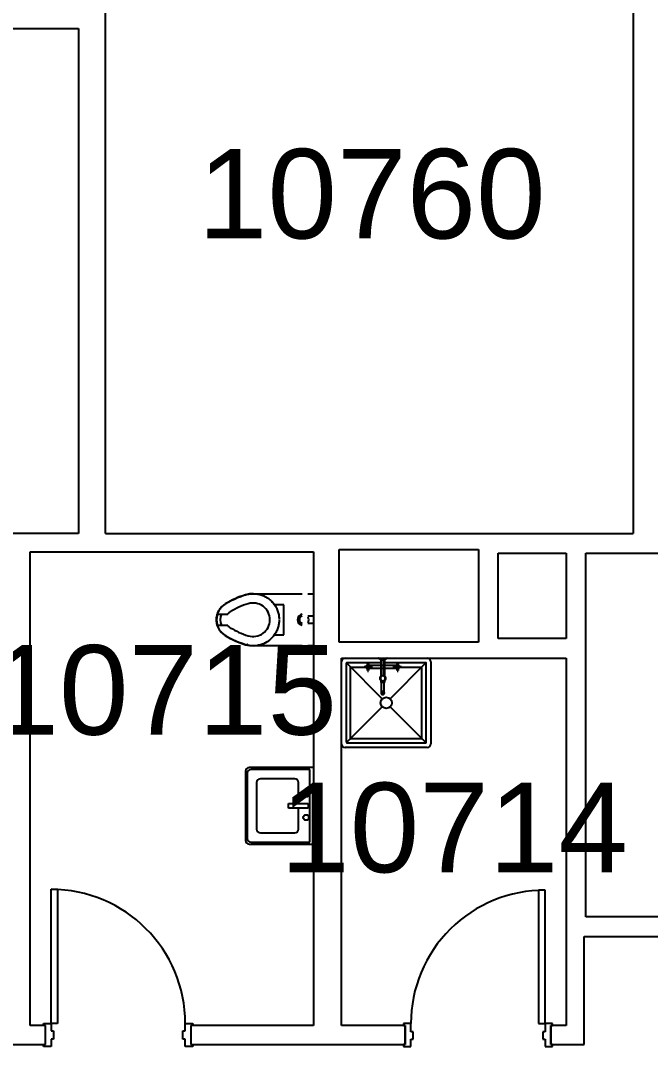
# Model space of a CAD drawing. Header units: inches. Extents: x -59 to 5673, y -29 to 4299.
# Drawn here: x 1257 to 1426, y 3466.6 to 3741.6 of the extents above; entities that cross this region are included whole.
import ezdxf

# ---------------------------------------------------------------- set-up
doc = ezdxf.new("R2010")
doc.units = ezdxf.units.IN
doc.header["$LTSCALE"] = 96
doc.header["$MEASUREMENT"] = 0
for name, color, linetype in [('A-ANNO-ROOM', 4, 'Continuous'), ('A-DOOR', 2, 'Continuous'), ('A-FLOR-PFIX', 2, 'Continuous'), ('A-WALL-FULL', 6, 'Continuous')]:
    doc.layers.add(name, color=color, linetype=linetype)
doc.styles.add('ARIAL', font='arial.ttf')

msp = doc.modelspace()

# ---------------------------------------------------------------- linework, layer by layer
at = {"layer": 'A-DOOR'}
for p, q in [((1265.2, 3508.7), (1266.95, 3508.7)), ((1265.2, 3472.7), (1265.2, 3508.7)), ((1266.95, 3508.7), (1266.95, 3472.7)), ((1395.95, 3508.45), (1395.95, 3472.7)), ((1397.7, 3508.45), (1395.95, 3508.45)), ((1397.7, 3472.7), (1397.7, 3508.45)), ((1263.2, 3472.7), (1265.2, 3472.7)), ((1263.2, 3472.2), (1263.2, 3472.7)), ((1263.7, 3472.2), (1263.2, 3472.2)), ((1263.7, 3467.08), (1263.7, 3472.2)), ((1266.95, 3472.7), (1265.2, 3472.7)), ((1265.2, 3472.7), (1265.2, 3470.76)), ((1265.2, 3470.76), (1265.82, 3470.76)), ((1265.82, 3470.76), (1265.82, 3468.51)), ((1300.58, 3470.76), (1301.2, 3470.76)), ((1300.58, 3468.51), (1300.58, 3470.76)), ((1301.2, 3472.7), (1303.2, 3472.7)), ((1301.2, 3470.76), (1301.2, 3472.7)), ((1302.7, 3472.2), (1302.7, 3467.08)), ((1303.2, 3472.2), (1302.7, 3472.2)), ((1303.2, 3472.7), (1303.2, 3472.2)), ((1359.7, 3472.7), (1359.7, 3472.2)), ((1361.7, 3472.7), (1359.7, 3472.7)), ((1359.7, 3472.2), (1360.2, 3472.2)), ((1360.2, 3472.2), (1360.2, 3467.08)), ((1361.7, 3470.51), (1361.7, 3472.7)), ((1362.33, 3470.51), (1361.7, 3470.51)), ((1362.33, 3468.51), (1362.33, 3470.51)), ((1395.95, 3472.7), (1397.7, 3472.7)), ((1397.7, 3470.51), (1397.08, 3470.51)), ((1397.08, 3470.51), (1397.08, 3468.51)), ((1399.7, 3472.7), (1397.7, 3472.7)), ((1397.7, 3472.7), (1397.7, 3470.51)), ((1399.2, 3467.08), (1399.2, 3472.2)), ((1399.2, 3472.2), (1399.7, 3472.2)), ((1399.7, 3472.2), (1399.7, 3472.7)), ((1265.2, 3468.51), (1265.2, 3466.58)), ((1265.82, 3468.51), (1265.2, 3468.51)), ((1301.2, 3468.51), (1300.58, 3468.51)), ((1301.2, 3466.58), (1301.2, 3468.51)), ((1361.7, 3466.58), (1361.7, 3468.51)), ((1361.7, 3468.51), (1362.33, 3468.51)), ((1397.08, 3468.51), (1397.7, 3468.51)), ((1397.7, 3468.51), (1397.7, 3466.58)), ((1263.2, 3467.08), (1263.7, 3467.08)), ((1263.2, 3466.58), (1263.2, 3467.08)), ((1265.2, 3466.58), (1263.2, 3466.58)), ((1303.2, 3466.58), (1301.2, 3466.58)), ((1302.7, 3467.08), (1303.2, 3467.08)), ((1303.2, 3467.08), (1303.2, 3466.58)), ((1360.2, 3467.08), (1359.7, 3467.08)), ((1359.7, 3467.08), (1359.7, 3466.58)), ((1359.7, 3466.58), (1361.7, 3466.58)), ((1397.7, 3466.58), (1399.7, 3466.58)), ((1399.7, 3467.08), (1399.2, 3467.08)), ((1399.7, 3466.58), (1399.7, 3467.08))]:
    msp.add_line(p, q, dxfattribs=at)
for centre, radius, start, end in [((1265.2, 3472.7), 36, 0, 90), ((1265.2, 3472.7), 36, 0, 90), ((1397.49, 3472.67), 35.79, 89.6595, 179.9412), ((1397.49, 3472.67), 35.79, 89.6595, 179.9412)]:
    msp.add_arc(centre, radius, start, end, dxfattribs=at)
at = {"layer": 'A-FLOR-PFIX'}
for p, q in [((1312.73, 3585.67), (1313.54, 3586.11)), ((1313.54, 3586.11), (1314.37, 3586.51)), ((1314.37, 3586.51), (1315.21, 3586.88)), ((1315.21, 3586.88), (1316.07, 3587.22)), ((1316.07, 3587.22), (1316.94, 3587.52)), ((1316.94, 3587.52), (1317.32, 3587.64)), ((1317.32, 3587.64), (1317.59, 3587.72)), ((1317.59, 3587.72), (1317.87, 3587.79)), ((1317.87, 3587.79), (1318.14, 3587.84)), ((1318.14, 3587.84), (1318.42, 3587.89)), ((1318.42, 3587.89), (1318.7, 3587.92)), ((1318.7, 3587.92), (1318.97, 3587.94)), ((1318.97, 3587.94), (1319.25, 3587.95)), ((1319.25, 3587.95), (1319.53, 3587.95)), ((1319.38, 3587.95), (1332.58, 3587.95)), ((1319.53, 3587.95), (1319.81, 3587.94)), ((1319.81, 3587.94), (1320.09, 3587.91)), ((1320.09, 3587.91), (1320.37, 3587.88)), ((1320.37, 3587.88), (1320.65, 3587.83)), ((1320.65, 3587.83), (1320.92, 3587.78)), ((1320.92, 3587.78), (1321.19, 3587.71)), ((1321.19, 3587.71), (1321.46, 3587.63)), ((1321.46, 3587.63), (1321.73, 3587.54)), ((1321.73, 3587.54), (1321.99, 3587.44)), ((1321.99, 3587.44), (1322.25, 3587.34)), ((1322.25, 3587.34), (1322.5, 3587.22)), ((1322.5, 3587.22), (1322.75, 3587.09)), ((1322.75, 3587.09), (1322.99, 3586.95)), ((1322.99, 3586.95), (1323.23, 3586.8)), ((1323.23, 3586.8), (1323.46, 3586.64)), ((1323.46, 3586.64), (1323.68, 3586.47)), ((1323.68, 3586.47), (1323.9, 3586.29)), ((1323.9, 3586.29), (1324.11, 3586.11)), ((1324.11, 3586.11), (1324.31, 3585.91)), ((1334.08, 3587.95), (1335.58, 3587.95)), ((1310.05, 3583.08), (1310.14, 3583.26)), ((1310.14, 3583.26), (1310.24, 3583.44)), ((1310.24, 3583.44), (1310.34, 3583.61)), ((1310.34, 3583.61), (1310.45, 3583.77)), ((1310.45, 3583.77), (1310.57, 3583.94)), ((1310.57, 3583.94), (1310.69, 3584.1)), ((1310.69, 3584.1), (1310.82, 3584.25)), ((1310.82, 3584.25), (1310.95, 3584.4)), ((1310.95, 3584.4), (1311.09, 3584.54)), ((1311.09, 3584.54), (1311.24, 3584.67)), ((1311.24, 3584.67), (1311.39, 3584.8)), ((1311.39, 3584.8), (1311.55, 3584.93)), ((1311.55, 3584.93), (1311.71, 3585.05)), ((1311.71, 3585.05), (1311.88, 3585.16)), ((1311.88, 3585.16), (1311.94, 3585.2)), ((1311.94, 3585.2), (1312.73, 3585.67)), ((1324.31, 3585.91), (1324.51, 3585.71)), ((1324.51, 3585.71), (1324.69, 3585.5)), ((1324.69, 3585.5), (1324.87, 3585.29)), ((1324.87, 3585.29), (1325.04, 3585.06)), ((1325.04, 3585.06), (1325.2, 3584.83)), ((1327.63, 3584.95), (1325.12, 3584.95)), ((1325.2, 3584.83), (1325.35, 3584.6)), ((1325.35, 3584.6), (1325.49, 3584.36)), ((1325.49, 3584.36), (1325.62, 3584.11)), ((1325.62, 3584.11), (1325.74, 3583.86)), ((1325.74, 3583.86), (1325.86, 3583.6)), ((1325.86, 3583.6), (1325.96, 3583.34)), ((1325.96, 3583.34), (1326.05, 3583.07)), ((1327.63, 3576.95), (1327.63, 3584.95)), ((1309.58, 3581.15), (1309.59, 3581.35)), ((1309.58, 3580.95), (1309.58, 3581.15)), ((1309.58, 3580.87), (1309.58, 3580.95)), ((1309.59, 3580.67), (1309.58, 3580.87)), ((1309.59, 3581.35), (1309.61, 3581.55)), ((1309.6, 3580.47), (1309.59, 3580.67)), ((1309.61, 3581.55), (1309.64, 3581.75)), ((1309.64, 3581.75), (1309.68, 3581.94)), ((1309.68, 3581.94), (1309.72, 3582.14)), ((1309.72, 3582.14), (1309.77, 3582.33)), ((1309.77, 3582.33), (1309.83, 3582.52)), ((1309.81, 3582.45), (1312.58, 3582.45)), ((1309.83, 3582.52), (1309.9, 3582.71)), ((1309.9, 3582.71), (1309.97, 3582.9)), ((1309.97, 3582.9), (1310.05, 3583.08)), ((1326.05, 3583.07), (1326.13, 3582.81)), ((1326.13, 3582.81), (1326.19, 3582.53)), ((1326.19, 3582.53), (1326.25, 3582.26)), ((1326.25, 3582.26), (1326.3, 3581.98)), ((1326.3, 3581.98), (1326.33, 3581.71)), ((1326.33, 3581.71), (1326.36, 3581.43)), ((1326.37, 3580.67), (1326.35, 3580.39)), ((1326.36, 3581.43), (1326.37, 3581.15)), ((1326.37, 3581.15), (1326.37, 3581.01)), ((1326.37, 3580.87), (1326.37, 3580.67)), ((1335.58, 3581.95), (1334.07, 3581.95)), ((1309.62, 3580.27), (1309.6, 3580.47)), ((1309.65, 3580.08), (1309.62, 3580.27)), ((1309.69, 3579.88), (1309.65, 3580.08)), ((1309.74, 3579.69), (1309.69, 3579.88)), ((1309.79, 3579.49), (1309.74, 3579.69)), ((1309.86, 3579.3), (1309.79, 3579.49)), ((1312.58, 3579.45), (1309.81, 3579.45)), ((1309.93, 3579.12), (1309.86, 3579.3)), ((1310, 3578.93), (1309.93, 3579.12)), ((1310.09, 3578.75), (1310, 3578.93)), ((1310.18, 3578.57), (1310.09, 3578.75)), ((1310.28, 3578.4), (1310.18, 3578.57)), ((1310.38, 3578.23), (1310.28, 3578.4)), ((1310.5, 3578.06), (1310.38, 3578.23)), ((1310.61, 3577.9), (1310.5, 3578.06)), ((1310.74, 3577.75), (1310.61, 3577.9)), ((1325.71, 3577.97), (1325.58, 3577.72)), ((1325.82, 3578.23), (1325.71, 3577.97)), ((1325.93, 3578.49), (1325.82, 3578.23)), ((1326.02, 3578.75), (1325.93, 3578.49)), ((1326.1, 3579.02), (1326.02, 3578.75)), ((1326.18, 3579.29), (1326.1, 3579.02)), ((1326.24, 3579.56), (1326.18, 3579.29)), ((1326.29, 3579.84), (1326.24, 3579.56)), ((1326.33, 3580.11), (1326.29, 3579.84)), ((1326.35, 3580.39), (1326.33, 3580.11)), ((1335.58, 3579.95), (1334.07, 3579.95)), ((1310.87, 3577.6), (1310.74, 3577.75)), ((1311.01, 3577.45), (1310.87, 3577.6)), ((1311.15, 3577.31), (1311.01, 3577.45)), ((1311.3, 3577.18), (1311.15, 3577.31)), ((1311.45, 3577.05), (1311.3, 3577.18)), ((1311.61, 3576.93), (1311.45, 3577.05)), ((1311.78, 3576.81), (1311.61, 3576.93)), ((1311.94, 3576.7), (1311.78, 3576.81)), ((1312.29, 3576.49), (1311.94, 3576.7)), ((1313.09, 3576.04), (1312.29, 3576.49)), ((1313.91, 3575.61), (1313.09, 3576.04)), ((1314.74, 3575.22), (1313.91, 3575.61)), ((1315.59, 3574.87), (1314.74, 3575.22)), ((1323.16, 3575.06), (1322.92, 3574.91)), ((1323.39, 3575.22), (1323.16, 3575.06)), ((1323.62, 3575.38), (1323.39, 3575.22)), ((1323.84, 3575.56), (1323.62, 3575.38)), ((1324.05, 3575.74), (1323.84, 3575.56)), ((1324.25, 3575.93), (1324.05, 3575.74)), ((1324.45, 3576.13), (1324.25, 3575.93)), ((1324.64, 3576.34), (1324.45, 3576.13)), ((1324.82, 3576.55), (1324.64, 3576.34)), ((1324.99, 3576.77), (1324.82, 3576.55)), ((1325.15, 3577), (1324.99, 3576.77)), ((1325.12, 3576.95), (1327.63, 3576.95)), ((1325.31, 3577.23), (1325.15, 3577)), ((1325.45, 3577.47), (1325.31, 3577.23)), ((1325.58, 3577.72), (1325.45, 3577.47)), ((1316.45, 3574.55), (1315.59, 3574.87)), ((1317.32, 3574.26), (1316.45, 3574.55)), ((1317.51, 3574.2), (1317.32, 3574.26)), ((1317.79, 3574.13), (1317.51, 3574.2)), ((1318.06, 3574.08), (1317.79, 3574.13)), ((1318.34, 3574.03), (1318.06, 3574.08)), ((1318.61, 3573.99), (1318.34, 3574.03)), ((1318.89, 3573.97), (1318.61, 3573.99)), ((1319.17, 3573.95), (1318.89, 3573.97)), ((1319.45, 3573.95), (1319.17, 3573.95)), ((1332.58, 3573.95), (1319.38, 3573.95)), ((1319.73, 3573.96), (1319.45, 3573.95)), ((1320.01, 3573.98), (1319.73, 3573.96)), ((1320.29, 3574.01), (1320.01, 3573.98)), ((1320.57, 3574.05), (1320.29, 3574.01)), ((1320.84, 3574.11), (1320.57, 3574.05)), ((1321.11, 3574.17), (1320.84, 3574.11)), ((1321.38, 3574.25), (1321.11, 3574.17)), ((1321.65, 3574.33), (1321.38, 3574.25)), ((1321.91, 3574.43), (1321.65, 3574.33)), ((1322.17, 3574.53), (1321.91, 3574.43)), ((1322.43, 3574.65), (1322.17, 3574.53)), ((1322.67, 3574.78), (1322.43, 3574.65)), ((1322.92, 3574.91), (1322.67, 3574.78)), ((1335.58, 3573.95), (1334.08, 3573.95)), ((1353.05, 3570.68), (1353.05, 3570.69)), ((1353.05, 3570.69), (1353.05, 3570.69)), ((1353.05, 3570.67), (1353.05, 3570.68)), ((1353.05, 3570.66), (1353.05, 3570.67)), ((1353.05, 3570.65), (1353.05, 3570.66)), ((1353.05, 3570.64), (1353.05, 3570.65)), ((1353.06, 3570.63), (1353.05, 3570.64)), ((1353.06, 3570.62), (1353.06, 3570.63)), ((1353.06, 3570.61), (1353.06, 3570.62)), ((1353.07, 3570.6), (1353.06, 3570.61)), ((1353.07, 3570.59), (1353.07, 3570.6)), ((1353.07, 3570.58), (1353.07, 3570.59)), ((1353.08, 3570.58), (1353.07, 3570.58)), ((1353.08, 3570.57), (1353.08, 3570.58)), ((1353.09, 3570.56), (1353.08, 3570.57)), ((1353.09, 3570.55), (1353.09, 3570.56)), ((1353.1, 3570.54), (1353.09, 3570.55)), ((1353.11, 3570.53), (1353.1, 3570.54)), ((1353.12, 3570.52), (1353.11, 3570.53)), ((1353.11, 3570.53), (1353.11, 3570.53)), ((1353.13, 3570.51), (1353.12, 3570.52)), ((1353.13, 3570.5), (1353.13, 3570.51)), ((1353.14, 3570.5), (1353.13, 3570.5)), ((1353.15, 3570.49), (1353.14, 3570.5)), ((1353.16, 3570.49), (1353.15, 3570.49)), ((1353.17, 3570.48), (1353.16, 3570.49)), ((1353.18, 3570.47), (1353.17, 3570.48)), ((1353.17, 3570.48), (1353.17, 3570.48)), ((1353.19, 3570.47), (1353.18, 3570.47)), ((1353.2, 3570.46), (1353.19, 3570.47)), ((1353.21, 3570.46), (1353.2, 3570.46)), ((1353.22, 3570.46), (1353.21, 3570.46)), ((1353.23, 3570.45), (1353.22, 3570.46)), ((1353.24, 3570.45), (1353.23, 3570.45)), ((1353.25, 3570.45), (1353.24, 3570.45)), ((1353.26, 3570.45), (1353.25, 3570.45)), ((1353.27, 3570.44), (1353.26, 3570.45)), ((1353.28, 3570.44), (1353.27, 3570.44)), ((1353.29, 3570.44), (1353.28, 3570.44)), ((1353.3, 3570.44), (1353.29, 3570.44)), ((1353.3, 3570.44), (1355.05, 3570.44)), ((1353.42, 3570.43), (1353.42, 3570.44)), ((1353.42, 3570.44), (1353.42, 3570.44)), ((1353.42, 3570.42), (1353.42, 3570.43)), ((1353.43, 3570.41), (1353.42, 3570.42)), ((1353.43, 3570.4), (1353.43, 3570.41)), ((1353.43, 3570.39), (1353.43, 3570.4)), ((1353.43, 3570.38), (1353.43, 3570.39)), ((1353.43, 3570.37), (1353.43, 3570.38)), ((1353.44, 3570.36), (1353.43, 3570.37)), ((1353.44, 3570.35), (1353.44, 3570.36)), ((1353.44, 3570.34), (1353.44, 3570.35)), ((1353.45, 3570.33), (1353.44, 3570.34)), ((1353.46, 3570.32), (1353.45, 3570.33)), ((1353.45, 3570.33), (1353.45, 3570.33)), ((1353.46, 3570.31), (1353.46, 3570.32)), ((1353.47, 3570.3), (1353.46, 3570.31)), ((1353.48, 3570.29), (1353.47, 3570.3)), ((1353.48, 3570.28), (1353.48, 3570.29)), ((1353.49, 3570.28), (1353.48, 3570.28)), ((1353.49, 3570.27), (1353.49, 3570.28)), ((1353.5, 3570.26), (1353.49, 3570.27)), ((1353.51, 3570.25), (1353.5, 3570.26)), ((1353.52, 3570.25), (1353.51, 3570.25)), ((1353.52, 3570.24), (1353.52, 3570.25)), ((1353.53, 3570.24), (1353.52, 3570.24)), ((1353.54, 3570.23), (1353.53, 3570.24)), ((1353.55, 3570.23), (1353.54, 3570.23)), ((1353.56, 3570.22), (1353.55, 3570.23)), ((1353.57, 3570.22), (1353.56, 3570.22)), ((1353.58, 3570.21), (1353.57, 3570.22)), ((1353.59, 3570.21), (1353.58, 3570.21)), ((1353.6, 3570.21), (1353.59, 3570.21)), ((1353.6, 3570.2), (1353.6, 3570.21)), ((1353.61, 3570.2), (1353.6, 3570.2)), ((1353.62, 3570.2), (1353.61, 3570.2)), ((1353.63, 3570.2), (1353.62, 3570.2)), ((1353.64, 3570.19), (1353.63, 3570.2)), ((1353.65, 3570.19), (1353.64, 3570.19)), ((1353.66, 3570.19), (1353.65, 3570.19)), ((1353.67, 3570.19), (1353.66, 3570.19)), ((1353.67, 3570.44), (1353.67, 3565.59)), ((1353.67, 3570.19), (1354.67, 3570.19)), ((1353.8, 3570.47), (1353.8, 3565.77)), ((1354.55, 3565.76), (1354.55, 3570.46)), ((1354.67, 3565.59), (1354.67, 3570.44)), ((1354.68, 3570.19), (1354.67, 3570.19)), ((1354.69, 3570.19), (1354.68, 3570.19)), ((1354.7, 3570.19), (1354.69, 3570.19)), ((1354.71, 3570.19), (1354.7, 3570.19)), ((1354.72, 3570.2), (1354.71, 3570.19)), ((1354.73, 3570.2), (1354.72, 3570.2)), ((1354.74, 3570.2), (1354.73, 3570.2)), ((1354.75, 3570.2), (1354.74, 3570.2)), ((1354.76, 3570.21), (1354.75, 3570.2)), ((1354.77, 3570.21), (1354.76, 3570.21)), ((1354.76, 3570.21), (1354.76, 3570.21)), ((1354.78, 3570.22), (1354.77, 3570.21)), ((1354.79, 3570.22), (1354.78, 3570.22)), ((1354.8, 3570.23), (1354.79, 3570.22)), ((1354.81, 3570.23), (1354.8, 3570.23)), ((1354.82, 3570.24), (1354.81, 3570.23)), ((1354.83, 3570.24), (1354.82, 3570.24)), ((1354.84, 3570.26), (1354.83, 3570.25)), ((1354.83, 3570.25), (1354.83, 3570.24)), ((1354.85, 3570.26), (1354.84, 3570.26)), ((1354.86, 3570.27), (1354.85, 3570.26)), ((1354.87, 3570.29), (1354.86, 3570.28)), ((1354.86, 3570.28), (1354.86, 3570.27)), ((1354.88, 3570.3), (1354.87, 3570.29)), ((1354.87, 3570.29), (1354.87, 3570.29)), ((1354.89, 3570.31), (1354.88, 3570.3)), ((1354.9, 3570.33), (1354.89, 3570.32)), ((1354.89, 3570.32), (1354.89, 3570.31)), ((1354.91, 3570.35), (1354.9, 3570.35)), ((1354.9, 3570.35), (1354.9, 3570.34)), ((1354.9, 3570.34), (1354.9, 3570.33)), ((1354.92, 3570.38), (1354.91, 3570.37)), ((1354.91, 3570.37), (1354.91, 3570.36)), ((1354.91, 3570.36), (1354.91, 3570.35)), ((1354.92, 3570.44), (1354.92, 3570.43)), ((1354.92, 3570.43), (1354.92, 3570.42)), ((1354.92, 3570.42), (1354.92, 3570.41)), ((1354.92, 3570.41), (1354.92, 3570.4)), ((1354.92, 3570.4), (1354.92, 3570.39)), ((1354.92, 3570.39), (1354.92, 3570.38)), ((1355.06, 3570.44), (1355.05, 3570.44)), ((1355.05, 3570.44), (1355.05, 3570.44)), ((1355.07, 3570.44), (1355.06, 3570.44)), ((1355.08, 3570.44), (1355.07, 3570.44)), ((1355.09, 3570.45), (1355.08, 3570.44)), ((1355.1, 3570.45), (1355.09, 3570.45)), ((1355.11, 3570.45), (1355.1, 3570.45)), ((1355.12, 3570.45), (1355.11, 3570.45)), ((1355.13, 3570.46), (1355.12, 3570.45)), ((1355.14, 3570.46), (1355.13, 3570.46)), ((1355.15, 3570.46), (1355.14, 3570.46)), ((1355.16, 3570.47), (1355.15, 3570.46)), ((1355.17, 3570.47), (1355.16, 3570.47)), ((1355.18, 3570.48), (1355.17, 3570.47)), ((1355.19, 3570.49), (1355.18, 3570.48)), ((1355.18, 3570.48), (1355.18, 3570.48)), ((1355.2, 3570.49), (1355.19, 3570.49)), ((1355.21, 3570.5), (1355.2, 3570.49)), ((1355.22, 3570.51), (1355.21, 3570.5)), ((1355.23, 3570.52), (1355.22, 3570.51)), ((1355.22, 3570.51), (1355.22, 3570.51)), ((1355.24, 3570.53), (1355.23, 3570.52)), ((1355.25, 3570.54), (1355.24, 3570.54)), ((1355.24, 3570.54), (1355.24, 3570.53)), ((1355.26, 3570.55), (1355.25, 3570.54)), ((1355.27, 3570.57), (1355.26, 3570.56)), ((1355.26, 3570.56), (1355.26, 3570.55)), ((1355.28, 3570.59), (1355.27, 3570.58)), ((1355.27, 3570.58), (1355.27, 3570.57)), ((1355.29, 3570.61), (1355.28, 3570.6)), ((1355.28, 3570.6), (1355.28, 3570.6)), ((1355.28, 3570.6), (1355.28, 3570.59)), ((1355.3, 3570.65), (1355.29, 3570.64)), ((1355.29, 3570.64), (1355.29, 3570.63)), ((1355.29, 3570.63), (1355.29, 3570.62)), ((1355.29, 3570.62), (1355.29, 3570.61)), ((1355.3, 3570.69), (1355.3, 3570.68)), ((1355.3, 3570.68), (1355.3, 3570.67)), ((1355.3, 3570.67), (1355.3, 3570.66)), ((1355.3, 3570.66), (1355.3, 3570.65)), ((1367.08, 3569.69), (1367.08, 3547.69)), ((1344.33, 3569.19), (1344.33, 3548.19)), ((1344.4, 3569.37), (1354.02, 3559.75)), ((1353.68, 3569.44), (1344.58, 3569.44)), ((1345.46, 3568.23), (1349.17, 3568.23)), ((1345.54, 3549.03), (1345.54, 3568.31)), ((1349.08, 3568.44), (1349.08, 3568.19)), ((1349.17, 3568.44), (1349.98, 3568.44)), ((1349.17, 3568.44), (1349.17, 3568.44)), ((1349.17, 3568.19), (1349.17, 3568.19)), ((1349.97, 3568.19), (1349.17, 3568.19)), ((1349.69, 3568.45), (1349.7, 3568.47)), ((1349.7, 3568.17), (1349.69, 3568.19)), ((1349.7, 3568.49), (1349.71, 3568.51)), ((1349.7, 3568.47), (1349.7, 3568.49)), ((1349.7, 3568.16), (1349.7, 3568.17)), ((1349.71, 3568.14), (1349.7, 3568.16)), ((1349.71, 3568.51), (1349.72, 3568.53)), ((1349.72, 3568.12), (1349.71, 3568.14)), ((1349.72, 3568.53), (1349.73, 3568.54)), ((1349.72, 3568.1), (1349.72, 3568.12)), ((1349.73, 3568.08), (1349.72, 3568.1)), ((1349.73, 3568.54), (1349.74, 3568.56)), ((1349.74, 3568.06), (1349.73, 3568.08)), ((1349.74, 3568.56), (1349.75, 3568.58)), ((1349.75, 3568.05), (1349.74, 3568.06)), ((1349.75, 3568.58), (1349.76, 3568.6)), ((1349.76, 3568.03), (1349.75, 3568.05)), ((1349.76, 3568.6), (1349.77, 3568.61)), ((1349.78, 3568.01), (1349.76, 3568.03)), ((1349.77, 3568.61), (1349.78, 3568.63)), ((1349.78, 3568.63), (1349.79, 3568.64)), ((1349.79, 3568), (1349.78, 3568.01)), ((1349.79, 3568.64), (1349.81, 3568.66)), ((1349.8, 3567.98), (1349.79, 3568)), ((1349.82, 3567.97), (1349.8, 3567.98)), ((1349.81, 3568.66), (1349.82, 3568.67)), ((1349.82, 3568.67), (1349.84, 3568.69)), ((1349.83, 3567.96), (1349.82, 3567.97)), ((1349.84, 3567.94), (1349.83, 3567.96)), ((1349.84, 3568.69), (1349.85, 3568.7)), ((1349.86, 3567.93), (1349.84, 3567.94)), ((1349.85, 3568.7), (1349.87, 3568.71)), ((1349.88, 3567.92), (1349.86, 3567.93)), ((1349.87, 3568.71), (1349.88, 3568.72)), ((1349.88, 3568.72), (1349.9, 3568.74)), ((1349.89, 3567.91), (1349.88, 3567.92)), ((1349.91, 3567.89), (1349.89, 3567.91)), ((1349.9, 3568.74), (1349.92, 3568.75)), ((1349.93, 3567.88), (1349.91, 3567.89)), ((1349.92, 3568.75), (1349.93, 3568.76)), ((1349.93, 3568.76), (1349.95, 3568.77)), ((1349.94, 3567.87), (1349.93, 3567.88)), ((1349.96, 3567.87), (1349.94, 3567.87)), ((1349.95, 3568.77), (1349.97, 3568.77)), ((1349.98, 3567.86), (1349.96, 3567.87)), ((1349.97, 3568.77), (1349.99, 3568.78)), ((1350, 3567.85), (1349.98, 3567.86)), ((1349.99, 3568.78), (1350.01, 3568.79)), ((1350.02, 3567.84), (1350, 3567.85)), ((1350.01, 3568.79), (1350.03, 3568.8)), ((1350.04, 3567.84), (1350.02, 3567.84)), ((1350.03, 3568.8), (1350.04, 3568.8)), ((1350.06, 3567.83), (1350.04, 3567.84)), ((1350.3, 3569.42), (1350.05, 3569.42)), ((1350.05, 3569.32), (1350.05, 3569.32)), ((1350.05, 3568.53), (1350.05, 3569.32)), ((1350.05, 3567.32), (1350.05, 3568.1)), ((1350.05, 3567.32), (1350.05, 3567.32)), ((1350.05, 3567.22), (1350.3, 3567.22)), ((1350.29, 3568.8), (1350.31, 3568.8)), ((1350.3, 3569.32), (1350.3, 3568.52)), ((1350.3, 3569.32), (1350.3, 3569.32)), ((1358.05, 3568.69), (1350.3, 3568.69)), ((1350.3, 3568.1), (1350.3, 3567.32)), ((1350.3, 3567.94), (1358.05, 3567.94)), ((1350.32, 3567.84), (1350.3, 3567.83)), ((1350.3, 3567.32), (1350.3, 3567.32)), ((1350.31, 3568.8), (1350.33, 3568.79)), ((1350.34, 3567.85), (1350.32, 3567.84)), ((1350.33, 3568.79), (1350.35, 3568.79)), ((1350.36, 3567.85), (1350.34, 3567.85)), ((1350.35, 3568.79), (1350.37, 3568.78)), ((1350.38, 3567.86), (1350.36, 3567.85)), ((1350.37, 3568.78), (1350.39, 3568.77)), ((1350.38, 3568.44), (1351.17, 3568.44)), ((1350.4, 3567.87), (1350.38, 3567.86)), ((1350.39, 3568.77), (1350.4, 3568.76)), ((1351.17, 3568.19), (1350.39, 3568.19)), ((1350.4, 3568.76), (1350.42, 3568.75)), ((1350.41, 3567.88), (1350.4, 3567.87)), ((1350.43, 3567.89), (1350.41, 3567.88)), ((1350.42, 3568.75), (1350.44, 3568.74)), ((1350.45, 3567.9), (1350.43, 3567.89)), ((1350.44, 3568.74), (1350.46, 3568.73)), ((1350.47, 3567.91), (1350.45, 3567.9)), ((1350.46, 3568.73), (1350.47, 3568.72)), ((1350.47, 3568.72), (1350.49, 3568.71)), ((1350.48, 3567.92), (1350.47, 3567.91)), ((1350.5, 3567.94), (1350.48, 3567.92)), ((1350.49, 3568.71), (1350.5, 3568.69)), ((1350.5, 3568.69), (1350.52, 3568.68)), ((1350.51, 3567.95), (1350.5, 3567.94)), ((1350.53, 3567.96), (1350.51, 3567.95)), ((1350.52, 3568.68), (1350.53, 3568.67)), ((1350.53, 3568.67), (1350.55, 3568.65)), ((1350.54, 3567.98), (1350.53, 3567.96)), ((1350.55, 3567.99), (1350.54, 3567.98)), ((1350.55, 3568.65), (1350.56, 3568.64)), ((1350.57, 3568.01), (1350.55, 3567.99)), ((1350.56, 3568.64), (1350.57, 3568.62)), ((1350.57, 3568.62), (1350.58, 3568.6)), ((1350.58, 3568.02), (1350.57, 3568.01)), ((1350.58, 3568.6), (1350.59, 3568.59)), ((1350.59, 3568.04), (1350.58, 3568.02)), ((1350.59, 3568.59), (1350.61, 3568.57)), ((1350.6, 3568.06), (1350.59, 3568.04)), ((1350.61, 3568.07), (1350.6, 3568.06)), ((1350.61, 3568.57), (1350.62, 3568.55)), ((1350.62, 3568.09), (1350.61, 3568.07)), ((1350.62, 3568.55), (1350.62, 3568.54)), ((1350.62, 3568.54), (1350.63, 3568.52)), ((1350.63, 3568.11), (1350.62, 3568.09)), ((1350.63, 3568.52), (1350.64, 3568.5)), ((1350.64, 3568.13), (1350.63, 3568.11)), ((1350.64, 3568.5), (1350.65, 3568.48)), ((1350.65, 3568.17), (1350.64, 3568.15)), ((1350.64, 3568.15), (1350.64, 3568.13)), ((1350.65, 3568.48), (1350.65, 3568.46)), ((1350.65, 3568.46), (1350.66, 3568.44)), ((1350.66, 3568.18), (1350.65, 3568.17)), ((1351.17, 3568.44), (1351.17, 3568.44)), ((1351.17, 3568.19), (1351.17, 3568.19)), ((1351.27, 3568.19), (1351.27, 3568.44)), ((1365.58, 3569.44), (1354.67, 3569.44)), ((1356.14, 3559.75), (1365.75, 3569.37)), ((1357.08, 3568.44), (1357.08, 3568.19)), ((1357.17, 3568.44), (1357.96, 3568.44)), ((1357.17, 3568.44), (1357.17, 3568.44)), ((1357.17, 3568.19), (1357.17, 3568.19)), ((1357.96, 3568.19), (1357.17, 3568.19)), ((1357.69, 3568.45), (1357.7, 3568.47)), ((1357.7, 3568.17), (1357.69, 3568.19)), ((1357.7, 3568.49), (1357.71, 3568.51)), ((1357.7, 3568.47), (1357.7, 3568.49)), ((1357.7, 3568.16), (1357.7, 3568.17)), ((1357.71, 3568.14), (1357.7, 3568.16)), ((1357.71, 3568.51), (1357.72, 3568.53)), ((1357.72, 3568.12), (1357.71, 3568.14)), ((1357.72, 3568.53), (1357.73, 3568.54)), ((1357.72, 3568.1), (1357.72, 3568.12)), ((1357.73, 3568.08), (1357.72, 3568.1)), ((1357.73, 3568.54), (1357.74, 3568.56)), ((1357.74, 3568.06), (1357.73, 3568.08)), ((1357.74, 3568.56), (1357.75, 3568.58)), ((1357.75, 3568.05), (1357.74, 3568.06)), ((1357.75, 3568.58), (1357.76, 3568.6)), ((1357.76, 3568.03), (1357.75, 3568.05)), ((1357.76, 3568.6), (1357.77, 3568.61)), ((1357.78, 3568.01), (1357.76, 3568.03)), ((1357.77, 3568.61), (1357.78, 3568.63)), ((1357.78, 3568.63), (1357.79, 3568.64)), ((1357.79, 3568), (1357.78, 3568.01)), ((1357.79, 3568.64), (1357.81, 3568.66)), ((1357.8, 3567.98), (1357.79, 3568)), ((1357.82, 3567.97), (1357.8, 3567.98)), ((1357.81, 3568.66), (1357.82, 3568.67)), ((1357.82, 3568.67), (1357.84, 3568.69)), ((1357.83, 3567.96), (1357.82, 3567.97)), ((1357.84, 3567.94), (1357.83, 3567.96)), ((1357.84, 3568.69), (1357.85, 3568.7)), ((1357.86, 3567.93), (1357.84, 3567.94)), ((1357.85, 3568.7), (1357.87, 3568.71)), ((1357.88, 3567.92), (1357.86, 3567.93)), ((1357.87, 3568.71), (1357.88, 3568.72)), ((1357.88, 3568.72), (1357.9, 3568.74)), ((1357.89, 3567.91), (1357.88, 3567.92)), ((1357.91, 3567.89), (1357.89, 3567.91)), ((1357.9, 3568.74), (1357.92, 3568.75)), ((1357.93, 3567.88), (1357.91, 3567.89)), ((1357.92, 3568.75), (1357.93, 3568.76)), ((1357.93, 3568.76), (1357.95, 3568.77)), ((1357.94, 3567.87), (1357.93, 3567.88)), ((1357.96, 3567.87), (1357.94, 3567.87)), ((1357.95, 3568.77), (1357.97, 3568.77)), ((1357.98, 3567.86), (1357.96, 3567.87)), ((1357.97, 3568.77), (1357.99, 3568.78)), ((1358, 3567.85), (1357.98, 3567.86)), ((1357.99, 3568.78), (1358.01, 3568.79)), ((1358.02, 3567.84), (1358, 3567.85)), ((1358.01, 3568.79), (1358.03, 3568.8)), ((1358.04, 3567.84), (1358.02, 3567.84)), ((1358.03, 3568.8), (1358.04, 3568.8)), ((1358.06, 3567.83), (1358.04, 3567.84)), ((1358.3, 3569.42), (1358.05, 3569.42)), ((1358.05, 3569.32), (1358.05, 3569.32)), ((1358.05, 3568.5), (1358.05, 3569.32)), ((1358.05, 3567.32), (1358.05, 3568.1)), ((1358.05, 3567.32), (1358.05, 3567.32)), ((1358.05, 3567.22), (1358.3, 3567.22)), ((1358.29, 3568.8), (1358.31, 3568.8)), ((1358.3, 3569.32), (1358.3, 3568.53)), ((1358.3, 3569.32), (1358.3, 3569.32)), ((1358.3, 3568.1), (1358.3, 3567.32)), ((1358.32, 3567.84), (1358.3, 3567.83)), ((1358.3, 3567.32), (1358.3, 3567.32)), ((1358.31, 3568.8), (1358.33, 3568.79)), ((1358.34, 3567.85), (1358.32, 3567.84)), ((1358.33, 3568.79), (1358.35, 3568.79)), ((1358.36, 3567.85), (1358.34, 3567.85)), ((1358.35, 3568.79), (1358.37, 3568.78)), ((1358.38, 3567.86), (1358.36, 3567.85)), ((1358.37, 3568.78), (1358.39, 3568.77)), ((1359.17, 3568.19), (1358.37, 3568.19)), ((1358.38, 3568.44), (1359.17, 3568.44)), ((1358.4, 3567.87), (1358.38, 3567.86)), ((1358.39, 3568.77), (1358.4, 3568.76)), ((1358.4, 3568.76), (1358.42, 3568.75)), ((1358.41, 3567.88), (1358.4, 3567.87)), ((1358.43, 3567.89), (1358.41, 3567.88)), ((1358.42, 3568.75), (1358.44, 3568.74)), ((1358.45, 3567.9), (1358.43, 3567.89)), ((1358.44, 3568.74), (1358.46, 3568.73)), ((1358.47, 3567.91), (1358.45, 3567.9)), ((1358.46, 3568.73), (1358.47, 3568.72)), ((1358.47, 3568.72), (1358.49, 3568.71)), ((1358.48, 3567.92), (1358.47, 3567.91)), ((1358.5, 3567.94), (1358.48, 3567.92)), ((1358.49, 3568.71), (1358.5, 3568.69)), ((1358.5, 3568.69), (1358.52, 3568.68)), ((1358.51, 3567.95), (1358.5, 3567.94)), ((1358.53, 3567.96), (1358.51, 3567.95)), ((1358.52, 3568.68), (1358.53, 3568.67)), ((1358.53, 3568.67), (1358.55, 3568.65)), ((1358.54, 3567.98), (1358.53, 3567.96)), ((1358.55, 3567.99), (1358.54, 3567.98)), ((1358.55, 3568.65), (1358.56, 3568.64)), ((1358.57, 3568.01), (1358.55, 3567.99)), ((1358.56, 3568.64), (1358.57, 3568.62)), ((1358.57, 3568.62), (1358.58, 3568.6)), ((1358.58, 3568.02), (1358.57, 3568.01)), ((1358.58, 3568.6), (1358.59, 3568.59)), ((1358.59, 3568.04), (1358.58, 3568.02)), ((1358.59, 3568.59), (1358.61, 3568.57)), ((1358.6, 3568.06), (1358.59, 3568.04)), ((1358.61, 3568.07), (1358.6, 3568.06)), ((1358.61, 3568.57), (1358.62, 3568.55)), ((1358.62, 3568.09), (1358.61, 3568.07)), ((1358.62, 3568.55), (1358.62, 3568.54)), ((1358.62, 3568.54), (1358.63, 3568.52)), ((1358.63, 3568.11), (1358.62, 3568.09)), ((1358.63, 3568.52), (1358.64, 3568.5)), ((1358.64, 3568.13), (1358.63, 3568.11)), ((1358.64, 3568.5), (1358.65, 3568.48)), ((1358.65, 3568.17), (1358.64, 3568.15)), ((1358.64, 3568.15), (1358.64, 3568.13)), ((1358.65, 3568.48), (1358.65, 3568.46)), ((1358.65, 3568.46), (1358.66, 3568.44)), ((1358.66, 3568.18), (1358.65, 3568.17)), ((1359.17, 3568.44), (1359.17, 3568.44)), ((1359.17, 3568.23), (1364.7, 3568.23)), ((1359.17, 3568.19), (1359.17, 3568.19)), ((1359.27, 3568.19), (1359.27, 3568.44)), ((1364.62, 3549.03), (1364.62, 3568.31)), ((1365.83, 3548.19), (1365.83, 3569.19)), ((1353.42, 3565.28), (1353.43, 3565.31)), ((1353.42, 3565.25), (1353.42, 3565.28)), ((1353.42, 3565.22), (1353.42, 3565.25)), ((1353.43, 3565.19), (1353.42, 3565.22)), ((1353.43, 3565.37), (1353.44, 3565.4)), ((1353.43, 3565.34), (1353.43, 3565.37)), ((1353.43, 3565.31), (1353.43, 3565.34)), ((1353.43, 3565.16), (1353.43, 3565.19)), ((1353.43, 3565.13), (1353.43, 3565.16)), ((1353.44, 3565.1), (1353.43, 3565.13)), ((1353.44, 3565.43), (1353.45, 3565.46)), ((1353.44, 3565.4), (1353.44, 3565.43)), ((1353.45, 3565.07), (1353.44, 3565.1)), ((1353.45, 3565.46), (1353.46, 3565.49)), ((1353.46, 3565.04), (1353.45, 3565.07)), ((1353.46, 3565.49), (1353.47, 3565.52)), ((1353.46, 3565.02), (1353.46, 3565.04)), ((1353.48, 3564.99), (1353.46, 3565.02)), ((1353.47, 3565.52), (1353.48, 3565.54)), ((1353.48, 3565.54), (1353.49, 3565.57)), ((1353.49, 3564.96), (1353.48, 3564.99)), ((1353.49, 3565.57), (1353.51, 3565.6)), ((1353.5, 3564.93), (1353.49, 3564.96)), ((1353.51, 3564.91), (1353.5, 3564.93)), ((1353.51, 3565.6), (1353.52, 3565.63)), ((1353.53, 3564.88), (1353.51, 3564.91)), ((1353.52, 3565.63), (1353.53, 3565.65)), ((1353.53, 3565.65), (1353.55, 3565.68)), ((1353.54, 3565.35), (1353.53, 3565.32)), ((1353.53, 3565.32), (1353.53, 3565.3)), ((1353.53, 3565.3), (1353.53, 3565.27)), ((1353.53, 3565.27), (1353.53, 3565.26)), ((1353.53, 3565.26), (1353.53, 3565.23)), ((1353.53, 3565.23), (1353.53, 3565.21)), ((1353.53, 3565.21), (1353.53, 3565.18)), ((1353.53, 3565.18), (1353.54, 3565.16)), ((1353.54, 3564.85), (1353.53, 3564.88)), ((1353.55, 3565.43), (1353.54, 3565.4)), ((1353.54, 3565.4), (1353.54, 3565.38)), ((1353.54, 3565.38), (1353.54, 3565.35)), ((1353.54, 3565.16), (1353.54, 3565.13)), ((1353.54, 3565.13), (1353.55, 3565.11)), ((1353.56, 3564.83), (1353.54, 3564.85)), ((1353.55, 3565.68), (1353.57, 3565.7)), ((1353.56, 3565.45), (1353.55, 3565.43)), ((1353.55, 3565.11), (1353.55, 3565.08)), ((1353.55, 3565.08), (1353.56, 3565.06)), ((1353.57, 3565.48), (1353.56, 3565.45)), ((1353.56, 3565.06), (1353.57, 3565.03)), ((1353.58, 3564.81), (1353.56, 3564.83)), ((1353.57, 3565.7), (1353.59, 3565.72)), ((1353.58, 3565.5), (1353.57, 3565.48)), ((1353.57, 3565.03), (1353.58, 3565.01)), ((1353.59, 3565.52), (1353.58, 3565.5)), ((1353.58, 3565.01), (1353.59, 3564.98)), ((1353.6, 3564.78), (1353.58, 3564.81)), ((1353.59, 3565.72), (1353.6, 3565.75)), ((1353.6, 3565.55), (1353.59, 3565.52)), ((1353.59, 3564.98), (1353.6, 3564.96)), ((1353.6, 3565.75), (1353.62, 3565.77)), ((1353.61, 3565.57), (1353.6, 3565.55)), ((1353.6, 3564.96), (1353.61, 3564.94)), ((1353.62, 3564.76), (1353.6, 3564.78)), ((1353.62, 3565.59), (1353.61, 3565.57)), ((1353.61, 3564.94), (1353.63, 3564.92)), ((1353.62, 3565.77), (1353.65, 3565.79)), ((1353.63, 3565.61), (1353.62, 3565.59)), ((1353.64, 3564.74), (1353.62, 3564.76)), ((1353.65, 3565.64), (1353.63, 3565.61)), ((1353.63, 3564.92), (1353.64, 3564.9)), ((1353.64, 3564.9), (1353.66, 3564.87)), ((1353.66, 3564.72), (1353.64, 3564.74)), ((1353.65, 3565.79), (1353.67, 3565.81)), ((1353.66, 3565.66), (1353.65, 3565.64)), ((1353.68, 3565.68), (1353.66, 3565.66)), ((1353.66, 3564.87), (1353.67, 3564.85)), ((1353.68, 3564.7), (1353.66, 3564.72)), ((1353.67, 3565.81), (1353.69, 3565.83)), ((1353.67, 3564.93), (1353.67, 3564.12)), ((1353.67, 3564.85), (1353.69, 3564.83)), ((1354.67, 3564.12), (1353.67, 3564.12)), ((1353.7, 3565.7), (1353.68, 3565.68)), ((1353.7, 3564.68), (1353.68, 3564.7)), ((1353.69, 3565.83), (1353.71, 3565.85)), ((1353.69, 3564.83), (1353.71, 3564.81)), ((1353.72, 3565.71), (1353.7, 3565.7)), ((1353.73, 3564.66), (1353.7, 3564.68)), ((1353.71, 3565.85), (1353.74, 3565.87)), ((1353.71, 3564.81), (1353.72, 3564.8)), ((1353.73, 3565.73), (1353.72, 3565.71)), ((1353.72, 3564.8), (1353.74, 3564.78)), ((1353.75, 3565.75), (1353.73, 3565.73)), ((1353.75, 3564.64), (1353.73, 3564.66)), ((1353.74, 3565.87), (1353.76, 3565.89)), ((1353.74, 3564.78), (1353.76, 3564.76)), ((1353.77, 3565.77), (1353.75, 3565.75)), ((1353.78, 3564.62), (1353.75, 3564.64)), ((1353.76, 3565.89), (1353.79, 3565.9)), ((1353.76, 3564.76), (1353.78, 3564.75)), ((1353.79, 3565.78), (1353.77, 3565.77)), ((1353.78, 3564.75), (1353.8, 3564.73)), ((1353.8, 3564.61), (1353.78, 3564.62)), ((1353.79, 3565.9), (1353.81, 3565.92)), ((1353.82, 3565.8), (1353.79, 3565.78)), ((1353.8, 3561.32), (1353.8, 3564.76)), ((1353.8, 3564.73), (1353.83, 3564.72)), ((1353.83, 3564.59), (1353.8, 3564.61)), ((1353.81, 3565.92), (1353.84, 3565.93)), ((1353.84, 3565.81), (1353.82, 3565.8)), ((1353.83, 3564.72), (1353.85, 3564.7)), ((1353.85, 3564.58), (1353.83, 3564.59)), ((1353.84, 3565.93), (1353.87, 3565.94)), ((1353.86, 3565.82), (1353.84, 3565.81)), ((1353.85, 3564.7), (1353.87, 3564.69)), ((1353.88, 3564.57), (1353.85, 3564.58)), ((1353.88, 3565.83), (1353.86, 3565.82)), ((1353.87, 3565.94), (1353.89, 3565.96)), ((1353.87, 3564.69), (1353.89, 3564.68)), ((1353.91, 3565.85), (1353.88, 3565.83)), ((1353.91, 3564.56), (1353.88, 3564.57)), ((1353.89, 3565.96), (1353.92, 3565.97)), ((1353.89, 3564.68), (1353.92, 3564.67)), ((1353.93, 3565.86), (1353.91, 3565.85)), ((1353.94, 3564.55), (1353.91, 3564.56)), ((1353.92, 3565.97), (1353.95, 3565.98)), ((1353.92, 3564.67), (1353.94, 3564.66)), ((1353.95, 3565.87), (1353.93, 3565.86)), ((1353.94, 3564.66), (1353.96, 3564.65)), ((1353.97, 3564.54), (1353.94, 3564.55)), ((1353.95, 3565.98), (1353.98, 3565.98)), ((1353.98, 3565.87), (1353.95, 3565.87)), ((1353.96, 3564.65), (1353.99, 3564.64)), ((1354, 3564.53), (1353.97, 3564.54)), ((1353.98, 3565.98), (1354.01, 3565.99)), ((1354, 3565.88), (1353.98, 3565.87)), ((1353.99, 3564.64), (1354.01, 3564.63)), ((1354.03, 3565.89), (1354, 3565.88)), ((1354.03, 3564.52), (1354, 3564.53)), ((1354.01, 3565.99), (1354.04, 3566)), ((1354.01, 3564.63), (1354.04, 3564.63)), ((1354.05, 3565.89), (1354.03, 3565.89)), ((1354.05, 3564.52), (1354.03, 3564.52)), ((1354.04, 3566), (1354.07, 3566)), ((1354.04, 3564.63), (1354.06, 3564.62)), ((1354.08, 3565.9), (1354.05, 3565.89)), ((1354.08, 3564.52), (1354.05, 3564.52)), ((1354.06, 3564.62), (1354.09, 3564.62)), ((1354.07, 3566), (1354.1, 3566.01)), ((1354.1, 3565.9), (1354.08, 3565.9)), ((1354.11, 3564.51), (1354.08, 3564.52)), ((1354.09, 3564.62), (1354.12, 3564.62)), ((1354.1, 3566.01), (1354.13, 3566.01)), ((1354.13, 3565.9), (1354.1, 3565.9)), ((1354.14, 3564.51), (1354.11, 3564.51)), ((1354.12, 3564.62), (1354.14, 3564.61)), ((1354.13, 3566.01), (1354.16, 3566.01)), ((1354.16, 3565.9), (1354.13, 3565.9)), ((1354.14, 3564.61), (1354.17, 3564.61)), ((1354.18, 3565.9), (1354.16, 3565.9)), ((1354.17, 3564.61), (1354.19, 3564.61)), ((1354.21, 3565.9), (1354.18, 3565.9)), ((1354.19, 3564.61), (1354.22, 3564.62)), ((1354.22, 3564.51), (1354.19, 3564.51)), ((1354.2, 3566.01), (1354.23, 3566.01)), ((1354.23, 3565.9), (1354.21, 3565.9)), ((1354.22, 3564.62), (1354.24, 3564.62)), ((1354.25, 3564.51), (1354.22, 3564.51)), ((1354.23, 3566.01), (1354.26, 3566)), ((1354.26, 3565.9), (1354.23, 3565.9)), ((1354.24, 3564.62), (1354.27, 3564.62)), ((1354.28, 3564.52), (1354.25, 3564.51)), ((1354.26, 3566), (1354.29, 3566)), ((1354.28, 3565.9), (1354.26, 3565.9)), ((1354.27, 3564.62), (1354.3, 3564.63)), ((1354.31, 3565.89), (1354.28, 3565.9)), ((1354.31, 3564.52), (1354.28, 3564.52)), ((1354.29, 3566), (1354.32, 3565.99)), ((1354.3, 3564.63), (1354.32, 3564.63)), ((1354.33, 3565.88), (1354.31, 3565.89)), ((1354.34, 3564.53), (1354.31, 3564.52)), ((1354.32, 3565.99), (1354.35, 3565.99)), ((1354.32, 3564.63), (1354.35, 3564.64)), ((1354.36, 3565.88), (1354.33, 3565.88)), ((1354.37, 3564.54), (1354.34, 3564.53)), ((1354.35, 3565.99), (1354.38, 3565.98)), ((1354.35, 3564.64), (1354.37, 3564.64)), ((1354.38, 3565.87), (1354.36, 3565.88)), ((1354.37, 3564.64), (1354.39, 3564.65)), ((1354.4, 3564.54), (1354.37, 3564.54)), ((1354.38, 3565.98), (1354.41, 3565.97)), ((1354.41, 3565.86), (1354.38, 3565.87)), ((1354.39, 3564.65), (1354.42, 3564.66)), ((1354.43, 3564.55), (1354.4, 3564.54)), ((1354.41, 3565.97), (1354.44, 3565.96)), ((1354.43, 3565.85), (1354.41, 3565.86)), ((1354.42, 3564.66), (1354.44, 3564.67)), ((1354.46, 3565.84), (1354.43, 3565.85)), ((1354.45, 3564.56), (1354.43, 3564.55)), ((1354.44, 3565.96), (1354.47, 3565.95)), ((1354.44, 3564.67), (1354.47, 3564.68)), ((1354.48, 3564.58), (1354.45, 3564.56)), ((1354.48, 3565.83), (1354.46, 3565.84)), ((1354.47, 3565.95), (1354.49, 3565.94)), ((1354.47, 3564.68), (1354.49, 3564.7)), ((1354.5, 3565.82), (1354.48, 3565.83)), ((1354.51, 3564.59), (1354.48, 3564.58)), ((1354.49, 3565.94), (1354.52, 3565.92)), ((1354.49, 3564.7), (1354.51, 3564.71)), ((1354.52, 3565.8), (1354.5, 3565.82)), ((1354.51, 3564.71), (1354.53, 3564.72)), ((1354.53, 3564.6), (1354.51, 3564.59)), ((1354.52, 3565.92), (1354.55, 3565.91)), ((1354.54, 3565.79), (1354.52, 3565.8)), ((1354.53, 3564.72), (1354.55, 3564.74)), ((1354.56, 3564.62), (1354.53, 3564.6)), ((1354.56, 3565.77), (1354.54, 3565.79)), ((1354.55, 3565.91), (1354.57, 3565.9)), ((1354.55, 3561.32), (1354.55, 3564.75)), ((1354.55, 3564.74), (1354.57, 3564.75)), ((1354.59, 3565.76), (1354.56, 3565.77)), ((1354.59, 3564.63), (1354.56, 3564.62)), ((1354.57, 3565.9), (1354.6, 3565.88)), ((1354.57, 3564.75), (1354.59, 3564.77)), ((1354.6, 3565.74), (1354.59, 3565.76)), ((1354.59, 3564.77), (1354.61, 3564.79)), ((1354.61, 3564.65), (1354.59, 3564.63)), ((1354.6, 3565.88), (1354.62, 3565.86)), ((1354.62, 3565.72), (1354.6, 3565.74)), ((1354.61, 3564.79), (1354.63, 3564.8)), ((1354.63, 3564.67), (1354.61, 3564.65)), ((1354.62, 3565.86), (1354.65, 3565.84)), ((1354.64, 3565.7), (1354.62, 3565.72)), ((1354.63, 3564.8), (1354.65, 3564.82)), ((1354.66, 3564.69), (1354.63, 3564.67)), ((1354.66, 3565.68), (1354.64, 3565.7)), ((1354.65, 3565.84), (1354.67, 3565.82)), ((1354.65, 3564.82), (1354.67, 3564.84)), ((1354.68, 3565.67), (1354.66, 3565.68)), ((1354.68, 3564.71), (1354.66, 3564.69)), ((1354.67, 3565.82), (1354.69, 3565.8)), ((1354.67, 3564.12), (1354.67, 3564.93)), ((1354.67, 3564.84), (1354.68, 3564.86)), ((1354.69, 3565.64), (1354.68, 3565.67)), ((1354.68, 3564.86), (1354.7, 3564.88)), ((1354.7, 3564.73), (1354.68, 3564.71)), ((1354.69, 3565.8), (1354.71, 3565.78)), ((1354.71, 3565.62), (1354.69, 3565.64)), ((1354.7, 3564.88), (1354.71, 3564.9)), ((1354.72, 3564.75), (1354.7, 3564.73)), ((1354.71, 3565.78), (1354.73, 3565.76)), ((1354.72, 3565.6), (1354.71, 3565.62)), ((1354.71, 3564.9), (1354.73, 3564.93)), ((1354.73, 3565.58), (1354.72, 3565.6)), ((1354.74, 3564.77), (1354.72, 3564.75)), ((1354.73, 3565.76), (1354.75, 3565.74)), ((1354.75, 3565.56), (1354.73, 3565.58)), ((1354.73, 3564.93), (1354.74, 3564.95)), ((1354.74, 3564.95), (1354.75, 3564.97)), ((1354.76, 3564.79), (1354.74, 3564.77)), ((1354.75, 3565.74), (1354.77, 3565.71)), ((1354.76, 3565.53), (1354.75, 3565.56)), ((1354.75, 3564.97), (1354.76, 3565)), ((1354.77, 3565.51), (1354.76, 3565.53)), ((1354.76, 3565), (1354.77, 3565.02)), ((1354.78, 3564.82), (1354.76, 3564.79)), ((1354.77, 3565.71), (1354.79, 3565.69)), ((1354.78, 3565.49), (1354.77, 3565.51)), ((1354.77, 3565.02), (1354.78, 3565.04)), ((1354.79, 3565.46), (1354.78, 3565.49)), ((1354.78, 3565.04), (1354.79, 3565.07)), ((1354.8, 3564.84), (1354.78, 3564.82)), ((1354.79, 3565.69), (1354.81, 3565.66)), ((1354.79, 3565.44), (1354.79, 3565.46)), ((1354.8, 3565.41), (1354.79, 3565.44)), ((1354.79, 3565.07), (1354.8, 3565.09)), ((1354.81, 3565.39), (1354.8, 3565.41)), ((1354.8, 3565.12), (1354.81, 3565.14)), ((1354.8, 3565.09), (1354.8, 3565.12)), ((1354.81, 3564.87), (1354.8, 3564.84)), ((1354.81, 3565.66), (1354.82, 3565.64)), ((1354.81, 3565.36), (1354.81, 3565.39)), ((1354.81, 3565.34), (1354.81, 3565.36)), ((1354.82, 3565.31), (1354.81, 3565.34)), ((1354.81, 3565.17), (1354.82, 3565.19)), ((1354.81, 3565.14), (1354.81, 3565.17)), ((1354.83, 3564.89), (1354.81, 3564.87)), ((1354.82, 3565.64), (1354.84, 3565.61)), ((1354.82, 3565.29), (1354.82, 3565.31)), ((1354.82, 3565.26), (1354.82, 3565.29)), ((1354.82, 3565.25), (1354.82, 3565.26)), ((1354.82, 3565.22), (1354.82, 3565.25)), ((1354.82, 3565.19), (1354.82, 3565.22)), ((1354.84, 3564.92), (1354.83, 3564.89)), ((1354.84, 3565.61), (1354.85, 3565.59)), ((1354.86, 3564.95), (1354.84, 3564.92)), ((1354.85, 3565.59), (1354.86, 3565.56)), ((1354.86, 3565.56), (1354.87, 3565.53)), ((1354.87, 3564.98), (1354.86, 3564.95)), ((1354.87, 3565.53), (1354.88, 3565.5)), ((1354.88, 3565), (1354.87, 3564.98)), ((1354.88, 3565.5), (1354.89, 3565.47)), ((1354.89, 3565.03), (1354.88, 3565)), ((1354.89, 3565.47), (1354.9, 3565.45)), ((1354.9, 3565.06), (1354.89, 3565.03)), ((1354.9, 3565.45), (1354.91, 3565.42)), ((1354.91, 3565.12), (1354.9, 3565.09)), ((1354.9, 3565.09), (1354.9, 3565.06)), ((1354.91, 3565.42), (1354.91, 3565.39)), ((1354.91, 3565.39), (1354.92, 3565.36)), ((1354.92, 3565.15), (1354.91, 3565.12)), ((1354.92, 3565.36), (1354.92, 3565.33)), ((1354.92, 3565.33), (1354.92, 3565.3)), ((1354.92, 3565.3), (1354.92, 3565.27)), ((1354.92, 3565.27), (1354.92, 3565.24)), ((1354.92, 3565.24), (1354.92, 3565.21)), ((1354.92, 3565.21), (1354.92, 3565.18)), ((1354.92, 3565.18), (1354.92, 3565.15)), ((1354.05, 3560.97), (1354.05, 3562)), ((1354.17, 3561.76), (1354.05, 3561.76)), ((1354.15, 3561.54), (1354.05, 3561.54)), ((1354.3, 3561.76), (1354.18, 3561.76)), ((1354.3, 3561.54), (1354.21, 3561.54)), ((1354.3, 3560.97), (1354.3, 3562)), ((1354.05, 3560.97), (1354.3, 3560.97)), ((1344.4, 3548.02), (1354.02, 3557.63)), ((1365.75, 3548.02), (1356.14, 3557.63)), ((1344.58, 3547.94), (1365.58, 3547.94)), ((1345.41, 3549.15), (1364.74, 3549.15)), ((1366.08, 3546.69), (1344.08, 3546.69)), ((1317.33, 3540.33), (1317.33, 3521.83)), ((1317.83, 3539.83), (1317.83, 3522.33)), ((1335.58, 3541.33), (1318.33, 3541.33)), ((1334.58, 3540.83), (1318.83, 3540.83)), ((1334.58, 3521.33), (1334.58, 3540.83)), ((1320.33, 3537.33), (1320.33, 3524.83)), ((1330.58, 3538.33), (1321.33, 3538.33)), ((1331.58, 3531.7), (1331.58, 3537.33)), ((1328.9, 3531.7), (1334.12, 3531.7)), ((1328.9, 3530.45), (1328.9, 3531.7)), ((1334.12, 3531.7), (1334.12, 3530.45)), ((1334.12, 3530.45), (1328.9, 3530.45)), ((1331.58, 3524.83), (1331.58, 3530.45)), ((1321.33, 3523.83), (1330.58, 3523.83)), ((1318.33, 3520.83), (1335.58, 3520.83)), ((1318.83, 3521.33), (1334.58, 3521.33))]:
    msp.add_line(p, q, dxfattribs=at)
for centre, radius in [((1350.17, 3568.32), 0.25), ((1358.17, 3568.32), 0.25), ((1355.08, 3558.69), 1.5), ((1333.58, 3534.2), 0.75), ((1333.58, 3527.95), 0.75)]:
    msp.add_circle(centre, radius, dxfattribs=at)
for centre, radius, start, end in [((1324.06, 3565.65), 23, 107.0353, 121.8005), ((1319.38, 3580.95), 7, 34.8499, 107.0353), ((1314.58, 3580.95), 5, 121.8005, 238.1995), ((1324.06, 3565.65), 20.5, 107.0353, 121.8005), ((1319.38, 3580.95), 4.5, 0, 107.0353), ((1314.58, 3580.95), 4, 157.7775, 202.2225), ((1314.58, 3580.95), 2.5, 121.8005, 143.1301), ((1319.38, 3580.95), 4.5, 252.9647, 0), ((1332.8, 3580.95), 1.5, 98.8268, 260.8938), ((1332.8, 3580.95), 0.996, 103.5158, 256.577), ((1332.8, 3580.95), 1.5, 332.1161, 27.8839), ((1314.58, 3580.95), 2.5, 216.8699, 238.1995), ((1324.06, 3596.25), 20.5, 238.1995, 252.9647), ((1324.06, 3596.25), 23, 238.1995, 252.9647), ((1319.38, 3580.95), 7, 252.9647, 325.1501), ((1317.87, 3574.95), 0.5, 270, 290), ((1344.08, 3569.69), 1, 90, 180), ((1366.08, 3569.69), 1, 0, 90), ((1344.58, 3569.19), 0.25, 90, 180), ((1345.54, 3568.23), 0.0812, 90, 180), ((1350.17, 3568.32), 0.375, 109.6343, 160.3657), ((1350.17, 3568.32), 0.375, 199.6343, 250.3657), ((1350.17, 3568.32), 0.375, 19.6343, 70.3657), ((1350.17, 3568.32), 0.375, 289.6343, 340.3657), ((1358.17, 3568.32), 0.375, 109.6343, 160.3657), ((1358.17, 3568.32), 0.375, 199.6343, 250.3657), ((1358.17, 3568.32), 0.375, 19.6343, 70.3657), ((1358.17, 3568.32), 0.375, 289.6343, 340.3657), ((1364.62, 3568.23), 0.0812, 0, 90), ((1365.58, 3569.19), 0.25, 0, 90), ((1354.17, 3565.26), 0.638, 135, 225), ((1354.17, 3565.26), 0.638, 90, 90.2006), ((1354.17, 3565.26), 0.638, 269.7994, 270), ((1354.17, 3565.26), 0.638, 0, 45), ((1354.17, 3565.26), 0.638, 315, 0), ((1354.17, 3561.32), 0.435, 150, 0), ((1354.17, 3561.32), 0.375, 165, 180), ((1354.17, 3561.32), 0.375, 0, 8.8148), ((1354.17, 3561.32), 0.435, 0, 30), ((1354.17, 3561.32), 0.375, 240, 300), ((1344.08, 3547.69), 1, 180, 270), ((1344.58, 3548.19), 0.25, 180, 270), ((1345.54, 3549.15), 0.126, 180, 270), ((1364.62, 3549.15), 0.126, 270, 0), ((1365.58, 3548.19), 0.25, 270, 0), ((1366.08, 3547.69), 1, 270, 0), ((1318.33, 3540.33), 1, 90, 180), ((1318.83, 3539.83), 1, 90, 180), ((1321.33, 3537.33), 1, 90, 180), ((1330.58, 3537.33), 1, 0, 90), ((1321.33, 3524.83), 1, 180, 270), ((1330.58, 3524.83), 1, 270, 0), ((1318.33, 3521.83), 1, 180, 270), ((1318.83, 3522.33), 1, 180, 270)]:
    msp.add_arc(centre, radius, start, end, dxfattribs=at)
at = {"layer": 'A-WALL-FULL'}
for p, q in [((1421.33, 3862.2), (1421.33, 3604.08)), ((1279.83, 3604.08), (1279.83, 3758.33)), ((1122.1, 3739.45), (1272.58, 3739.45)), ((1272.58, 3739.45), (1272.58, 3604.08)), ((1272.58, 3604.08), (1124.27, 3604.08)), ((1279.83, 3604.08), (1421.33, 3604.08)), ((1342.45, 3574.94), (1342.45, 3599.83)), ((1342.45, 3599.83), (1379.83, 3599.83)), ((1379.83, 3599.83), (1379.83, 3574.94)), ((1259.58, 3472.2), (1259.58, 3599.2)), ((1259.58, 3599.2), (1335.58, 3599.2)), ((1335.58, 3599.2), (1335.58, 3472.2)), ((1385.08, 3598.83), (1403.33, 3598.83)), ((1385.08, 3575.94), (1385.08, 3598.83)), ((1403.33, 3598.83), (1403.33, 3575.94)), ((1408.58, 3501.33), (1408.58, 3598.83)), ((1408.58, 3598.83), (1573.33, 3598.83)), ((1403.33, 3575.94), (1385.08, 3575.94)), ((1379.83, 3574.94), (1342.45, 3574.94)), ((1343.08, 3570.69), (1403.33, 3570.69)), ((1343.08, 3472.2), (1343.08, 3570.69)), ((1403.33, 3570.69), (1403.33, 3496.08)), ((1504.33, 3501.33), (1408.58, 3501.33)), ((1403.33, 3496.08), (1403.33, 3472.2)), ((1408.2, 3496.08), (1499.08, 3496.08)), ((1408.2, 3467.08), (1408.2, 3496.08)), ((1263.7, 3472.2), (1259.58, 3472.2)), ((1263.7, 3467.08), (1263.7, 3472.2)), ((1335.58, 3472.2), (1302.7, 3472.2)), ((1302.7, 3472.2), (1302.7, 3467.08)), ((1360.2, 3472.2), (1343.08, 3472.2)), ((1360.2, 3467.08), (1360.2, 3472.2)), ((1403.33, 3472.2), (1399.2, 3472.2)), ((1399.2, 3472.2), (1399.2, 3467.08)), ((1116.45, 3467.08), (1263.7, 3467.08)), ((1302.7, 3467.08), (1360.2, 3467.08)), ((1399.2, 3467.08), (1408.2, 3467.08))]:
    msp.add_line(p, q, dxfattribs=at)

# ---------------------------------------------------------------- texts
at = {"layer": 'A-ANNO-ROOM', "style": 'ARIAL'}
for s, p in [('10760', (1304.6, 3683.16)), ('10715', (1248.69, 3550.15)), ('10714', (1326.67, 3513.27))]:
    msp.add_text(s, height=24, dxfattribs=at).set_placement(p)

doc.saveas('drawing.dxf')
